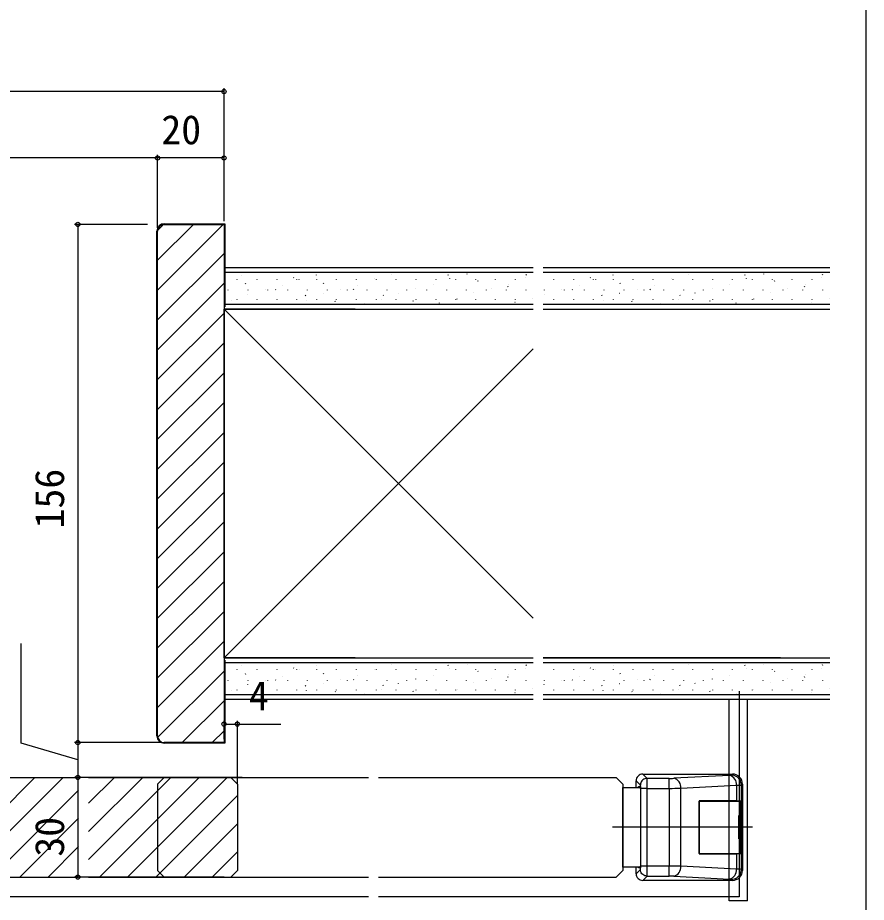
# Model space of a CAD drawing. Units: millimetres, scale not verified. Extents: x -525 to 525, y -784 to 780.
# Drawn here: x 269.6 to 525, y 216.4 to 482.7 of the extents above; entities that cross this region are included whole.
import ezdxf
from ezdxf.enums import TextEntityAlignment as Align

# ---------------------------------------------------------------- set-up
doc = ezdxf.new("R2010")
doc.units = ezdxf.units.MM
doc.header["$LTSCALE"] = 4
for name, color, linetype in [('0-4_YKK_12', 2, 'Continuous'), ('0-5_YKK_13', 4, 'Continuous'), ('0-7_YKK_D', 6, 'Continuous'), ('0-8_YKK_ZWAK', 7, 'Continuous'), ('0-9_YSS_K', 3, 'Continuous'), ('0-A_YSS_KE', 3, 'Continuous')]:
    doc.layers.add(name, color=color, linetype=linetype)
doc.styles.add('ＭＳ ゴシック', font='')
doc.styles.get('ＭＳ ゴシック').set_extended_font_data('MS Gothic')

msp = doc.modelspace()

# ---------------------------------------------------------------- linework, layer by layer
at = {"layer": '0-4_YKK_12'}
for p, q in [((486.726, 279.99), (486.726, 217.99)), ((199.976, 253.994), (287.976, 253.994)), ((244.828, 223.994), (274.828, 253.994)), ((253.314, 223.994), (283.314, 253.994)), ((290.976, 253.994), (333.726, 253.994)), ((290.976, 246.2), (298.77, 253.994)), ((290.976, 237.715), (307.255, 253.994)), ((290.976, 229.229), (315.74, 253.994)), ((294.225, 223.994), (324.225, 253.994)), ((302.711, 223.994), (332.711, 253.994)), ((311.726, 251.994), (313.726, 253.994)), ((314.726, 253.994), (375.226, 253.994)), ((333.726, 253.994), (335.726, 251.994)), ((378.226, 253.994), (449.726, 253.994)), ((449.726, 253.994), (451.726, 251.994)), ((311.726, 251.994), (311.726, 225.994)), ((335.726, 251.994), (335.726, 225.994)), ((451.726, 251.994), (451.726, 225.994)), ((451.726, 250.994), (451.726, 226.994)), ((261.799, 223.994), (287.976, 250.171)), ((311.196, 223.994), (335.726, 248.524)), ((270.284, 223.994), (287.976, 241.685)), ((319.681, 223.994), (335.726, 240.038)), ((278.77, 223.994), (287.976, 233.2)), ((328.167, 223.994), (335.726, 231.553)), ((199.976, 223.994), (287.976, 223.994)), ((287.255, 223.994), (287.976, 224.715)), ((290.976, 223.994), (333.726, 223.994)), ((313.726, 223.994), (311.726, 225.994)), ((314.726, 223.994), (375.226, 223.994)), ((333.726, 223.994), (335.726, 225.994)), ((378.226, 223.994), (449.726, 223.994)), ((449.726, 223.994), (451.726, 225.994)), ((375.226, 217.99), (267.226, 217.99)), ((486.726, 217.99), (378.226, 217.99))]:
    msp.add_line(p, q, dxfattribs=at)
at = {"layer": '0-5_YKK_13'}
for p, q in [((483.726, 216.79), (483.726, 277.49)), ((489.226, 216.79), (489.226, 277.49)), ((459.015, 253.698), (457.723, 254.99)), ((457.723, 254.99), (484.73, 254.99)), ((465.655, 253.698), (459.015, 253.698)), ((465.655, 250.702), (465.655, 253.698)), ((483.833, 254.607), (467.069, 253.729)), ((484.73, 254.99), (484.416, 254.676)), ((451.726, 250.99), (457.068, 250.99)), ((455.726, 252.993), (457.018, 251.701)), ((455.726, 250.99), (455.726, 252.993)), ((456.486, 251.24), (457.036, 251.24)), ((456.486, 250.99), (456.486, 251.24)), ((457.036, 251.24), (457.036, 226.74)), ((459.065, 250.702), (465.655, 250.702)), ((459.065, 227.278), (459.065, 250.702)), ((465.655, 250.702), (465.655, 227.278)), ((469.19, 250.733), (485.954, 251.611)), ((469.19, 227.247), (469.19, 250.733)), ((485.954, 251.611), (485.954, 246.99)), ((487.412, 251.68), (487.726, 251.994)), ((487.412, 226.3), (487.412, 251.68)), ((487.726, 251.994), (487.726, 225.986)), ((474.726, 246.99), (474.726, 230.99)), ((485.954, 246.99), (474.726, 246.99)), ((474.726, 246.89), (485.778, 246.89)), ((474.726, 231.09), (474.726, 246.89)), ((485.778, 246.89), (486.867, 246.89)), ((485.954, 246.99), (487.097, 246.99)), ((486.867, 242.49), (486.867, 246.89)), ((487.097, 230.99), (487.097, 246.99)), ((490.726, 238.99), (448.658, 238.99)), ((474.726, 231.09), (485.778, 231.09)), ((474.726, 230.99), (485.954, 230.99)), ((485.778, 231.09), (486.867, 231.09)), ((485.954, 230.99), (485.954, 226.369)), ((487.097, 230.99), (485.954, 230.99)), ((455.726, 224.987), (455.726, 226.99)), ((459.065, 227.278), (457.068, 227.278)), ((465.655, 227.278), (459.065, 227.278)), ((465.655, 224.282), (465.655, 227.278)), ((485.954, 226.369), (469.19, 227.247)), ((457.018, 226.28), (455.726, 224.987)), ((457.723, 222.99), (459.015, 224.282)), ((459.015, 224.282), (465.655, 224.282)), ((467.069, 224.252), (483.833, 223.373)), ((487.726, 225.986), (487.412, 226.3)), ((484.73, 222.99), (457.723, 222.99)), ((484.416, 223.304), (484.73, 222.99)), ((489.226, 216.79), (483.726, 216.79))]:
    msp.add_line(p, q, dxfattribs=at)
for points in [[(459.015, 253.698), (458.669, 253.667), (458.333, 253.576), (458.018, 253.428), (457.733, 253.229), (457.487, 252.983), (457.288, 252.698), (457.14, 252.383), (457.049, 252.047), (457.018, 251.701)], [(487.412, 251.68), (487.38, 252.105), (487.288, 252.522), (487.138, 252.922), (486.933, 253.297), (486.677, 253.639), (486.375, 253.941), (486.033, 254.197), (485.658, 254.403), (485.258, 254.552), (484.841, 254.644), (484.416, 254.676)], [(457.068, 226.99), (451.726, 226.99), (451.726, 250.99)], [(459.065, 250.702), (457.068, 250.702), (457.068, 227.278)], [(486.642, 235.49), (486.642, 242.49), (486.867, 242.49)], [(486.867, 231.09), (486.867, 235.49), (486.642, 235.49)], [(457.036, 226.74), (456.486, 226.74), (456.486, 226.99)], [(459.015, 224.282), (458.669, 224.313), (458.333, 224.404), (458.018, 224.552), (457.733, 224.752), (457.487, 224.998), (457.288, 225.283), (457.14, 225.598), (457.049, 225.933), (457.018, 226.28)], [(484.416, 223.304), (484.841, 223.336), (485.258, 223.428), (485.658, 223.578), (486.033, 223.783), (486.375, 224.039), (486.677, 224.341), (486.933, 224.683), (487.138, 225.058), (487.288, 225.458), (487.38, 225.875), (487.412, 226.3)]]:
    msp.add_lwpolyline(points, dxfattribs=at)
for centre, radius, start, end in [((457.722, 252.994), 1.996, 89.96796, 180.03204), ((414.884, 251.468), 44.187, 359.00679, 2.8927), ((465.738, 282.476), 28.778, 269.83529, 272.65187), ((466.449, 251.041), 2.759, 353.59226, 77.01062), ((483.879, 256.728), 2.121, 268.75981, 284.66696), ((483.213, 251.919), 2.759, 353.59226, 77.01062), ((484.732, 251.996), 2.994, 359.96782, 90.03218), ((451.648, 250.933), 5.425, 357.55934, 8.13497), ((465.901, 425.94), 175.238, 269.91948, 271.07552), ((486.164, 262.666), 11.057, 268.9121, 276.47934), ((451.648, 227.047), 5.425, 351.86503, 2.44066), ((406.308, 226.654), 52.761, 357.42312, 0.67739), ((465.825, 43.308), 183.971, 88.95192, 90.05308), ((466.343, 227.015), 2.857, 284.72115, 4.67597), ((457.722, 224.986), 1.996, 179.96796, 270.03204), ((465.738, 195.504), 28.778, 87.34813, 90.16471), ((483.107, 226.136), 2.857, 284.72115, 4.67597), ((484.732, 225.984), 2.994, 269.96782, 0.03218), ((485.986, 211.543), 14.826, 84.48355, 90.12502), ((483.879, 221.252), 2.121, 75.33304, 91.24019)]:
    msp.add_arc(centre, radius, start, end, dxfattribs=at)
at = {"layer": '0-7_YKK_D'}
for p, q in [((331.726, 421.49), (331.726, 461.49)), ((331.726, 460.49), (59.726, 460.49)), ((311.726, 440.49), (79.726, 440.49)), ((311.726, 419.49), (311.726, 441.49)), ((311.726, 419.49), (311.726, 441.49)), ((331.726, 440.49), (311.726, 440.49)), ((331.726, 421.49), (331.726, 441.49)), ((308.726, 420.49), (286.726, 420.49)), ((287.726, 420.49), (287.726, 264.49)), ((331.726, 265.49), (331.726, 271.047)), ((335.726, 251.994), (335.726, 271.047)), ((308.726, 264.49), (286.726, 264.49)), ((312.726, 264.49), (286.726, 264.49)), ((287.726, 264.49), (287.726, 253.994)), ((337.172, 253.994), (286.726, 253.994)), ((331.726, 253.994), (286.726, 253.994)), ((287.726, 253.994), (287.726, 223.994)), ((331.726, 223.994), (286.726, 223.994))]:
    msp.add_line(p, q, dxfattribs=at)
for points in [[(287.726, 259.242), (270.636, 264.315), (270.636, 294.315)], [(331.726, 270.047), (335.726, 270.047), (348.844, 270.047)]]:
    msp.add_lwpolyline(points, dxfattribs=at)
for centre in [(331.726, 460.49), (311.726, 440.49), (311.726, 440.49), (331.726, 440.49), (287.726, 420.49), (331.726, 270.047), (335.726, 270.047), (287.726, 264.49), (287.726, 264.49), (287.726, 253.994), (287.726, 253.994), (287.726, 223.994)]:
    msp.add_circle(centre, 0.637, dxfattribs=at)
at = {"layer": '0-8_YKK_ZWAK'}
msp.add_lwpolyline([(-525, -783.5), (525, -783.5), (525, 746.5)], dxfattribs=at)
at = {"layer": '0-9_YSS_K'}
for p, q in [((311.726, 409.709), (322.506, 420.49)), ((311.726, 400.729), (331.487, 420.49)), ((311.737, 418.701), (313.515, 420.479)), ((311.726, 391.749), (331.726, 411.749)), ((424.726, 405.99), (331.726, 405.99)), ((336.864, 405.09), (336.858, 405.108)), ((359.538, 405.243), (359.531, 405.262)), ((382.211, 405.396), (382.204, 405.415)), ((399.242, 405.124), (399.132, 405.291)), ((404.884, 405.549), (404.878, 405.568)), ((422.701, 405.196), (422.591, 405.363)), ((513.995, 405.99), (427.726, 405.99)), ((448.806, 405.243), (448.8, 405.262)), ((471.48, 405.396), (471.473, 405.415)), ((488.511, 405.124), (488.4, 405.291)), ((494.153, 405.549), (494.146, 405.568)), ((511.97, 405.196), (511.86, 405.363)), ((311.726, 382.769), (331.726, 402.769)), ((335.711, 403.881), (335.711, 403.981)), ((338.279, 402.522), (338.169, 402.689)), ((341.691, 403.881), (341.691, 403.981)), ((347.671, 403.881), (347.671, 403.981)), ((352.732, 404.363), (352.622, 404.53)), ((353.651, 403.881), (353.651, 403.981)), ((354.313, 403.951), (354.307, 403.97)), ((359.631, 403.881), (359.631, 403.981)), ((361.738, 402.594), (361.628, 402.761)), ((365.611, 403.881), (365.611, 403.981)), ((371.591, 403.881), (371.591, 403.981)), ((376.987, 404.104), (376.98, 404.123)), ((377.571, 403.881), (377.571, 403.981)), ((383.551, 403.881), (383.551, 403.981)), ((389.531, 403.881), (389.531, 403.981)), ((394.669, 402.306), (394.663, 402.324)), ((395.511, 403.881), (395.511, 403.981)), ((399.66, 404.257), (399.653, 404.276)), ((401.491, 403.881), (401.491, 403.981)), ((407.471, 403.881), (407.471, 403.981)), ((408.248, 403.355), (408.138, 403.522)), ((413.451, 403.881), (413.451, 403.981)), ((417.343, 402.459), (417.336, 402.478)), ((419.431, 403.881), (419.431, 403.981)), ((422.333, 404.411), (422.327, 404.43)), ((430.96, 403.881), (430.96, 403.981)), ((436.94, 403.881), (436.94, 403.981)), ((442.001, 404.363), (441.89, 404.53)), ((442.92, 403.881), (442.92, 403.981)), ((443.582, 403.951), (443.575, 403.97)), ((448.9, 403.881), (448.9, 403.981)), ((451.007, 402.594), (450.897, 402.761)), ((454.88, 403.881), (454.88, 403.981)), ((460.86, 403.881), (460.86, 403.981)), ((466.255, 404.104), (466.249, 404.123)), ((466.84, 403.881), (466.84, 403.981)), ((472.82, 403.881), (472.82, 403.981)), ((478.8, 403.881), (478.8, 403.981)), ((483.938, 402.306), (483.931, 402.324)), ((484.78, 403.881), (484.78, 403.981)), ((488.929, 404.257), (488.922, 404.276)), ((490.76, 403.881), (490.76, 403.981)), ((496.74, 403.881), (496.74, 403.981)), ((497.517, 403.355), (497.407, 403.522)), ((502.72, 403.881), (502.72, 403.981)), ((506.611, 402.459), (506.605, 402.478)), ((508.7, 403.881), (508.7, 403.981)), ((511.602, 404.411), (511.595, 404.43)), ((332.961, 400.651), (332.961, 400.751)), ((338.84, 399.509), (338.834, 399.528)), ((338.941, 400.651), (338.941, 400.751)), ((344.065, 400.801), (344.058, 400.82)), ((344.921, 400.651), (344.921, 400.751)), ((347.286, 400.754), (347.175, 400.92)), ((349.323, 401.999), (349.316, 402.018)), ((350.901, 400.651), (350.901, 400.751)), ((356.881, 400.651), (356.881, 400.751)), ((361.514, 399.662), (361.507, 399.681)), ((362.861, 400.651), (362.861, 400.751)), ((366.738, 400.954), (366.731, 400.973)), ((368.841, 400.651), (368.841, 400.751)), ((370.745, 400.826), (370.634, 400.992)), ((371.996, 402.152), (371.989, 402.171)), ((374.821, 400.651), (374.821, 400.751)), ((380.801, 400.651), (380.801, 400.751)), ((384.187, 399.816), (384.18, 399.835)), ((386.781, 400.651), (386.781, 400.751)), ((389.411, 401.108), (389.405, 401.127)), ((392.761, 400.651), (392.761, 400.751)), ((398.741, 400.651), (398.741, 400.751)), ((404.721, 400.651), (404.721, 400.751)), ((406.86, 399.969), (406.854, 399.988)), ((410.701, 400.651), (410.701, 400.751)), ((412.085, 401.261), (412.078, 401.28)), ((416.681, 400.651), (416.681, 400.751)), ((417.255, 401.587), (417.144, 401.753)), ((422.661, 400.651), (422.661, 400.751)), ((428.109, 399.509), (428.102, 399.528)), ((428.21, 400.651), (428.21, 400.751)), ((433.334, 400.801), (433.327, 400.82)), ((434.19, 400.651), (434.19, 400.751)), ((436.554, 400.754), (436.444, 400.92)), ((438.591, 401.999), (438.585, 402.018)), ((440.17, 400.651), (440.17, 400.751)), ((446.15, 400.651), (446.15, 400.751)), ((450.782, 399.662), (450.776, 399.681)), ((452.13, 400.651), (452.13, 400.751)), ((456.007, 400.954), (456, 400.973)), ((458.11, 400.651), (458.11, 400.751)), ((460.014, 400.826), (459.903, 400.992)), ((461.265, 402.152), (461.258, 402.171)), ((464.09, 400.651), (464.09, 400.751)), ((470.07, 400.651), (470.07, 400.751)), ((473.456, 399.816), (473.449, 399.835)), ((476.05, 400.651), (476.05, 400.751)), ((478.68, 401.108), (478.674, 401.127)), ((482.03, 400.651), (482.03, 400.751)), ((488.01, 400.651), (488.01, 400.751)), ((493.99, 400.651), (493.99, 400.751)), ((496.129, 399.969), (496.122, 399.988)), ((499.97, 400.651), (499.97, 400.751)), ((501.354, 401.261), (501.347, 401.28)), ((505.95, 400.651), (505.95, 400.751)), ((506.524, 401.587), (506.413, 401.753)), ((511.93, 400.651), (511.93, 400.751)), ((333.85, 397.557), (333.843, 397.576)), ((335.711, 397.801), (335.711, 397.901)), ((341.691, 397.801), (341.691, 397.901)), ((347.671, 397.801), (347.671, 397.901)), ((353.651, 397.801), (353.651, 397.901)), ((356.292, 398.985), (356.182, 399.152)), ((356.523, 397.711), (356.516, 397.729)), ((359.631, 397.801), (359.631, 397.901)), ((365.298, 397.216), (365.188, 397.383)), ((365.611, 397.801), (365.611, 397.901)), ((371.591, 397.801), (371.591, 397.901)), ((377.571, 397.801), (377.571, 397.901)), ((379.196, 397.864), (379.19, 397.883)), ((379.751, 399.057), (379.641, 399.223)), ((383.551, 397.801), (383.551, 397.901)), ((388.758, 397.288), (388.647, 397.455)), ((389.531, 397.801), (389.531, 397.901)), ((395.511, 397.801), (395.511, 397.901)), ((401.491, 397.801), (401.491, 397.901)), ((401.87, 398.017), (401.863, 398.036)), ((407.471, 397.801), (407.471, 397.901)), ((413.451, 397.801), (413.451, 397.901)), ((419.285, 396.973), (419.279, 396.992)), ((419.431, 397.801), (419.431, 397.901)), ((424.543, 398.17), (424.536, 398.189)), ((430.96, 397.801), (430.96, 397.901)), ((436.94, 397.801), (436.94, 397.901)), ((442.92, 397.801), (442.92, 397.901)), ((445.561, 398.985), (445.45, 399.152)), ((445.792, 397.711), (445.785, 397.729)), ((448.9, 397.801), (448.9, 397.901)), ((454.567, 397.216), (454.457, 397.383)), ((454.88, 397.801), (454.88, 397.901)), ((460.86, 397.801), (460.86, 397.901)), ((466.84, 397.801), (466.84, 397.901)), ((468.465, 397.864), (468.458, 397.883)), ((469.02, 399.057), (468.91, 399.223)), ((472.82, 397.801), (472.82, 397.901)), ((478.026, 397.288), (477.916, 397.455)), ((478.8, 397.801), (478.8, 397.901)), ((484.78, 397.801), (484.78, 397.901)), ((490.76, 397.801), (490.76, 397.901)), ((491.138, 398.017), (491.132, 398.036)), ((496.74, 397.801), (496.74, 397.901)), ((502.72, 397.801), (502.72, 397.901)), ((508.554, 396.973), (508.547, 396.992)), ((508.7, 397.801), (508.7, 397.901)), ((513.812, 398.17), (513.805, 398.189)), ((331.726, 396.49), (424.726, 396.49)), ((345.226, 394.99), (331.726, 394.99)), ((331.726, 394.99), (331.726, 289.99)), ((331.726, 394.99), (424.726, 301.99)), ((371.226, 394.99), (345.226, 394.99)), ((351.265, 396.513), (351.259, 396.532)), ((373.939, 396.666), (373.932, 396.685)), ((396.612, 396.819), (396.605, 396.838)), ((427.726, 396.49), (513.995, 396.49)), ((427.726, 394.99), (499.219, 394.99)), ((440.534, 396.513), (440.527, 396.532)), ((463.207, 396.666), (463.201, 396.685)), ((485.881, 396.819), (485.874, 396.838)), ((311.726, 373.788), (331.726, 393.788)), ((311.726, 364.808), (331.726, 384.808)), ((424.726, 382.99), (331.726, 289.99)), ((311.726, 355.828), (331.726, 375.828)), ((311.726, 346.848), (331.726, 366.848)), ((311.726, 337.867), (331.726, 357.867)), ((311.726, 328.887), (331.726, 348.887)), ((311.726, 319.907), (331.726, 339.907)), ((311.726, 310.927), (331.726, 330.927)), ((311.726, 301.946), (331.726, 321.946)), ((311.726, 292.966), (331.726, 312.966)), ((311.726, 283.986), (331.726, 303.986)), ((311.726, 275.006), (331.726, 295.006)), ((345.226, 289.99), (331.726, 289.99)), ((424.726, 288.49), (331.726, 288.49)), ((371.226, 289.99), (345.226, 289.99)), ((359.538, 287.743), (359.531, 287.762)), ((382.211, 287.896), (382.204, 287.915)), ((399.242, 287.624), (399.132, 287.791)), ((404.884, 288.049), (404.878, 288.068)), ((422.701, 287.696), (422.591, 287.863)), ((499.219, 289.99), (427.726, 289.99)), ((513.995, 288.49), (427.726, 288.49)), ((448.806, 287.743), (448.8, 287.762)), ((471.48, 287.896), (471.473, 287.915)), ((488.511, 287.624), (488.4, 287.791)), ((494.153, 288.049), (494.146, 288.068)), ((511.97, 287.696), (511.86, 287.863)), ((311.77, 266.07), (331.726, 286.025)), ((335.711, 286.381), (335.711, 286.481)), ((336.864, 287.59), (336.858, 287.608)), ((338.279, 285.022), (338.169, 285.189)), ((341.691, 286.381), (341.691, 286.481)), ((347.671, 286.381), (347.671, 286.481)), ((352.732, 286.863), (352.622, 287.03)), ((353.651, 286.381), (353.651, 286.481)), ((354.313, 286.451), (354.307, 286.47)), ((359.631, 286.381), (359.631, 286.481)), ((361.738, 285.094), (361.628, 285.261)), ((365.611, 286.381), (365.611, 286.481)), ((371.591, 286.381), (371.591, 286.481)), ((376.987, 286.604), (376.98, 286.623)), ((377.571, 286.381), (377.571, 286.481)), ((383.551, 286.381), (383.551, 286.481)), ((389.531, 286.381), (389.531, 286.481)), ((395.511, 286.381), (395.511, 286.481)), ((399.66, 286.757), (399.653, 286.776)), ((401.491, 286.381), (401.491, 286.481)), ((407.471, 286.381), (407.471, 286.481)), ((408.248, 285.855), (408.138, 286.022)), ((413.451, 286.381), (413.451, 286.481)), ((419.431, 286.381), (419.431, 286.481)), ((422.333, 286.911), (422.327, 286.93)), ((430.96, 286.381), (430.96, 286.481)), ((436.94, 286.381), (436.94, 286.481)), ((442.001, 286.863), (441.89, 287.03)), ((442.92, 286.381), (442.92, 286.481)), ((443.582, 286.451), (443.575, 286.47)), ((448.9, 286.381), (448.9, 286.481)), ((451.007, 285.094), (450.897, 285.261)), ((454.88, 286.381), (454.88, 286.481)), ((460.86, 286.381), (460.86, 286.481)), ((466.255, 286.604), (466.249, 286.623)), ((466.84, 286.381), (466.84, 286.481)), ((472.82, 286.381), (472.82, 286.481)), ((478.8, 286.381), (478.8, 286.481)), ((484.78, 286.381), (484.78, 286.481)), ((488.929, 286.757), (488.922, 286.776)), ((490.76, 286.381), (490.76, 286.481)), ((496.74, 286.381), (496.74, 286.481)), ((497.517, 285.855), (497.407, 286.022)), ((502.72, 286.381), (502.72, 286.481)), ((508.7, 286.381), (508.7, 286.481)), ((511.602, 286.911), (511.595, 286.93)), ((332.961, 283.151), (332.961, 283.251)), ((338.941, 283.151), (338.941, 283.251)), ((344.065, 283.301), (344.058, 283.32)), ((344.921, 283.151), (344.921, 283.251)), ((347.286, 283.254), (347.175, 283.42)), ((349.323, 284.499), (349.316, 284.518)), ((350.901, 283.151), (350.901, 283.251)), ((356.881, 283.151), (356.881, 283.251)), ((362.861, 283.151), (362.861, 283.251)), ((366.738, 283.454), (366.731, 283.473)), ((368.841, 283.151), (368.841, 283.251)), ((370.745, 283.326), (370.634, 283.492)), ((371.996, 284.652), (371.989, 284.671)), ((374.821, 283.151), (374.821, 283.251)), ((380.801, 283.151), (380.801, 283.251)), ((384.187, 282.316), (384.18, 282.335)), ((386.781, 283.151), (386.781, 283.251)), ((389.411, 283.608), (389.405, 283.627)), ((392.761, 283.151), (392.761, 283.251)), ((394.669, 284.806), (394.663, 284.824)), ((398.741, 283.151), (398.741, 283.251)), ((404.721, 283.151), (404.721, 283.251)), ((406.86, 282.469), (406.854, 282.488)), ((410.701, 283.151), (410.701, 283.251)), ((412.085, 283.761), (412.078, 283.78)), ((416.681, 283.151), (416.681, 283.251)), ((417.255, 284.087), (417.144, 284.253)), ((417.343, 284.959), (417.336, 284.978)), ((422.661, 283.151), (422.661, 283.251)), ((428.21, 283.151), (428.21, 283.251)), ((433.334, 283.301), (433.327, 283.32)), ((434.19, 283.151), (434.19, 283.251)), ((436.554, 283.254), (436.444, 283.42)), ((438.591, 284.499), (438.585, 284.518)), ((440.17, 283.151), (440.17, 283.251)), ((446.15, 283.151), (446.15, 283.251)), ((452.13, 283.151), (452.13, 283.251)), ((456.007, 283.454), (456, 283.473)), ((458.11, 283.151), (458.11, 283.251)), ((460.014, 283.326), (459.903, 283.492)), ((461.265, 284.652), (461.258, 284.671)), ((464.09, 283.151), (464.09, 283.251)), ((470.07, 283.151), (470.07, 283.251)), ((473.456, 282.316), (473.449, 282.335)), ((476.05, 283.151), (476.05, 283.251)), ((478.68, 283.608), (478.674, 283.627)), ((482.03, 283.151), (482.03, 283.251)), ((483.938, 284.806), (483.931, 284.824)), ((488.01, 283.151), (488.01, 283.251)), ((493.99, 283.151), (493.99, 283.251)), ((496.129, 282.469), (496.122, 282.488)), ((499.97, 283.151), (499.97, 283.251)), ((501.354, 283.761), (501.347, 283.78)), ((505.95, 283.151), (505.95, 283.251)), ((506.524, 284.087), (506.413, 284.253)), ((506.611, 284.959), (506.605, 284.978)), ((511.93, 283.151), (511.93, 283.251)), ((333.85, 280.057), (333.843, 280.076)), ((335.711, 280.301), (335.711, 280.401)), ((338.84, 282.009), (338.834, 282.028)), ((341.691, 280.301), (341.691, 280.401)), ((347.671, 280.301), (347.671, 280.401)), ((353.651, 280.301), (353.651, 280.401)), ((356.292, 281.485), (356.182, 281.652)), ((356.523, 280.211), (356.516, 280.229)), ((359.631, 280.301), (359.631, 280.401)), ((361.514, 282.162), (361.507, 282.181)), ((365.298, 279.716), (365.188, 279.883)), ((365.611, 280.301), (365.611, 280.401)), ((371.591, 280.301), (371.591, 280.401)), ((377.571, 280.301), (377.571, 280.401)), ((379.196, 280.364), (379.19, 280.383)), ((379.751, 281.557), (379.641, 281.723)), ((383.551, 280.301), (383.551, 280.401)), ((388.758, 279.788), (388.647, 279.955)), ((389.531, 280.301), (389.531, 280.401)), ((395.511, 280.301), (395.511, 280.401)), ((401.491, 280.301), (401.491, 280.401)), ((401.87, 280.517), (401.863, 280.536)), ((407.471, 280.301), (407.471, 280.401)), ((413.451, 280.301), (413.451, 280.401)), ((419.431, 280.301), (419.431, 280.401)), ((424.543, 280.67), (424.536, 280.689)), ((428.109, 282.009), (428.102, 282.028)), ((430.96, 280.301), (430.96, 280.401)), ((436.94, 280.301), (436.94, 280.401)), ((442.92, 280.301), (442.92, 280.401)), ((445.561, 281.485), (445.45, 281.652)), ((445.792, 280.211), (445.785, 280.229)), ((448.9, 280.301), (448.9, 280.401)), ((450.782, 282.162), (450.776, 282.181)), ((454.567, 279.716), (454.457, 279.883)), ((454.88, 280.301), (454.88, 280.401)), ((460.86, 280.301), (460.86, 280.401)), ((466.84, 280.301), (466.84, 280.401)), ((468.465, 280.364), (468.458, 280.383)), ((469.02, 281.557), (468.91, 281.723)), ((472.82, 280.301), (472.82, 280.401)), ((478.026, 279.788), (477.916, 279.955)), ((478.8, 280.301), (478.8, 280.401)), ((484.78, 280.301), (484.78, 280.401)), ((490.76, 280.301), (490.76, 280.401)), ((491.138, 280.517), (491.132, 280.536)), ((496.74, 280.301), (496.74, 280.401)), ((502.72, 280.301), (502.72, 280.401)), ((508.7, 280.301), (508.7, 280.401)), ((513.812, 280.67), (513.805, 280.689)), ((319.171, 264.49), (331.726, 277.045)), ((331.726, 278.99), (424.726, 278.99)), ((351.265, 279.013), (351.259, 279.032)), ((373.939, 279.166), (373.932, 279.185)), ((396.612, 279.319), (396.605, 279.338)), ((419.285, 279.473), (419.279, 279.492)), ((427.726, 278.99), (513.995, 278.99)), ((440.534, 279.013), (440.527, 279.032)), ((463.207, 279.166), (463.201, 279.185)), ((485.881, 279.319), (485.874, 279.338)), ((508.554, 279.473), (508.547, 279.492)), ((328.151, 264.49), (331.726, 268.065))]:
    msp.add_line(p, q, dxfattribs=at)
at = {"layer": '0-A_YSS_KE'}
for p, q in [((311.526, 266.49), (311.526, 418.49)), ((311.726, 266.49), (311.726, 418.49)), ((331.726, 407.49), (424.726, 407.49)), ((331.726, 407.49), (331.726, 394.99)), ((427.726, 407.49), (513.995, 407.49)), ((331.926, 395.69), (331.726, 395.69)), ((331.726, 394.99), (424.726, 394.99)), ((331.726, 289.99), (331.726, 394.99)), ((427.726, 394.99), (513.995, 394.99)), ((331.726, 289.99), (424.726, 289.99)), ((331.726, 289.99), (331.726, 277.49)), ((331.726, 289.29), (331.926, 289.29)), ((427.726, 289.99), (513.995, 289.99)), ((424.726, 277.49), (331.726, 277.49)), ((513.995, 277.49), (427.726, 277.49))]:
    msp.add_line(p, q, dxfattribs=at)
for points in [[(313.726, 420.69), (331.926, 420.69), (331.926, 395.69)], [(313.726, 420.49), (331.726, 420.49), (331.726, 264.49), (313.726, 264.49)], [(331.926, 289.29), (331.926, 264.29), (313.726, 264.29)]]:
    msp.add_lwpolyline(points, dxfattribs=at)
for centre, radius, start, end in [((313.726, 418.49), 2.2, 90, 180), ((313.726, 418.49), 2, 90, 180), ((313.726, 266.49), 2.2, 180, 270), ((313.726, 266.49), 2, 180, 270)]:
    msp.add_arc(centre, radius, start, end, dxfattribs=at)

# ---------------------------------------------------------------- texts
at = {"layer": '0-7_YKK_D', "style": 'ＭＳ ゴシック'}
for s, p in [('20', (312.862, 441.99)), ('4', (339.162, 271.547))]:
    msp.add_text(s, height=8.798, dxfattribs=at).set_placement(p, align=Align.BOTTOM_LEFT)
for s, p in [('156', (286.226, 328.956)), ('30', (286.226, 230.13))]:
    msp.add_text(s, height=8.798, rotation=90, dxfattribs=at).set_placement(p, align=Align.BOTTOM_LEFT)

doc.saveas('drawing.dxf')
